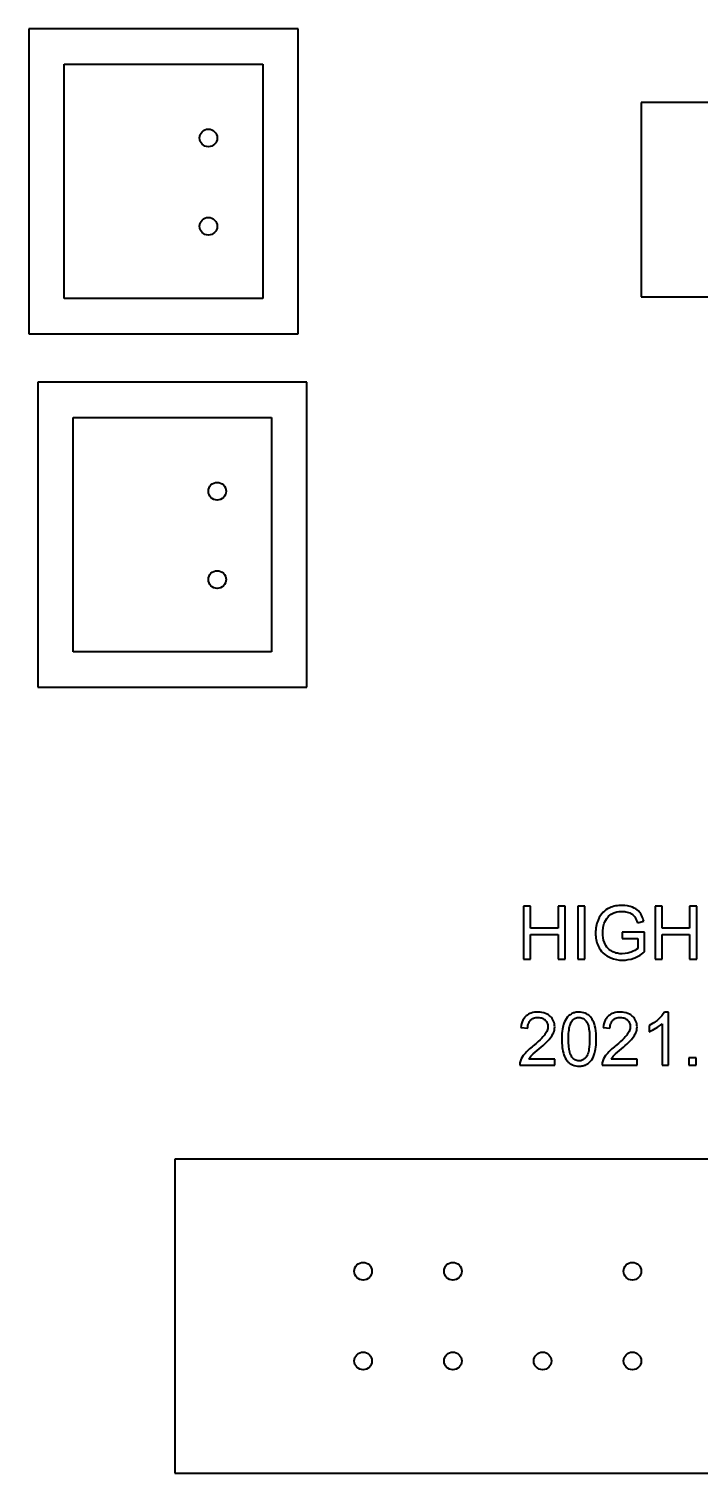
# Model space of a CAD drawing. Header units: millimetres. Extents: x 0 to 5945, y 0 to 4205.
# Drawn here: x 4303.56 to 4322.52, y 3049.83 to 3090.72 of the extents above; entities that cross this region are included whole.
import ezdxf

# ---------------------------------------------------------------- set-up
doc = ezdxf.new("R2010")
doc.units = ezdxf.units.MM
doc.header["$LTSCALE"] = 5
doc.layers.add('가시적인 것(ISO)', color=3, linetype='Continuous', lineweight=40)

msp = doc.modelspace()

# ---------------------------------------------------------------- linework, layer by layer
at = {"layer": '가시적인 것(ISO)'}
for p, q in [((4311.1756, 3090.7178), (4303.5556, 3090.7178)), ((4303.5556, 3090.7178), (4303.5556, 3082.0818)), ((4311.1756, 3082.0818), (4311.1756, 3090.7178)), ((4304.5556, 3083.0818), (4304.5556, 3089.7178)), ((4304.5556, 3089.7178), (4310.1756, 3089.7178)), ((4310.1756, 3089.7178), (4310.1756, 3083.0818)), ((4320.883, 3088.6321), (4320.883, 3083.13)), ((4321.8858, 3088.63), (4320.883, 3088.6321)), ((4336.8858, 3088.63), (4321.8858, 3088.63)), ((4310.1756, 3083.0818), (4304.5556, 3083.0818)), ((4320.883, 3083.13), (4337.8958, 3083.13)), ((4303.5556, 3082.0818), (4311.1756, 3082.0818)), ((4311.4256, 3080.7178), (4303.8056, 3080.7178)), ((4303.8056, 3080.7178), (4303.8056, 3072.0818)), ((4311.4256, 3072.0818), (4311.4256, 3080.7178)), ((4304.8056, 3073.0818), (4304.8056, 3079.7178)), ((4304.8056, 3079.7178), (4310.4256, 3079.7178)), ((4310.4256, 3079.7178), (4310.4256, 3073.0818)), ((4310.4256, 3073.0818), (4304.8056, 3073.0818)), ((4303.8056, 3072.0818), (4311.4256, 3072.0818)), ((4317.7538, 3065.88), (4317.5548, 3065.88)), ((4317.5548, 3065.88), (4317.5548, 3064.38)), ((4317.7538, 3065.2637), (4317.7538, 3065.88)), ((4318.7301, 3065.88), (4318.5312, 3065.88)), ((4318.5312, 3065.88), (4318.5312, 3065.2637)), ((4318.7301, 3064.38), (4318.7301, 3065.88)), ((4319.2938, 3065.88), (4319.0949, 3065.88)), ((4319.0949, 3065.88), (4319.0949, 3064.38)), ((4319.2938, 3064.38), (4319.2938, 3065.88)), ((4321.4798, 3065.88), (4321.2808, 3065.88)), ((4321.2808, 3065.88), (4321.2808, 3064.38)), ((4321.4798, 3065.2637), (4321.4798, 3065.88)), ((4322.4561, 3065.88), (4322.2572, 3065.88)), ((4322.2572, 3065.88), (4322.2572, 3065.2637)), ((4322.4561, 3064.38), (4322.4561, 3065.88)), ((4320.7789, 3065.4112), (4320.9573, 3065.4604)), ((4318.5312, 3065.2637), (4317.7538, 3065.2637)), ((4317.7538, 3064.38), (4317.7538, 3065.0865)), ((4317.7538, 3065.0865), (4318.5312, 3065.0865)), ((4318.5312, 3065.0865), (4318.5312, 3064.38)), ((4320.9801, 3065.1448), (4320.3456, 3065.1448)), ((4320.3456, 3065.1448), (4320.3456, 3064.9676)), ((4320.9801, 3064.5892), (4320.9801, 3065.1448)), ((4322.2572, 3065.2637), (4321.4798, 3065.2637)), ((4321.4798, 3064.38), (4321.4798, 3065.0865)), ((4321.4798, 3065.0865), (4322.2572, 3065.0865)), ((4322.2572, 3065.0865), (4322.2572, 3064.38)), ((4320.3456, 3064.9676), (4320.7858, 3064.9676)), ((4320.7858, 3064.9676), (4320.7858, 3064.6898)), ((4317.5548, 3064.38), (4317.7538, 3064.38)), ((4318.5312, 3064.38), (4318.7301, 3064.38)), ((4319.0949, 3064.38), (4319.2938, 3064.38)), ((4321.2808, 3064.38), (4321.4798, 3064.38)), ((4322.2572, 3064.38), (4322.4561, 3064.38)), ((4321.4763, 3062.553), (4321.4763, 3061.38)), ((4321.6604, 3062.8857), (4321.5415, 3062.8857)), ((4321.6604, 3061.38), (4321.6604, 3062.8857)), ((4317.4828, 3062.4524), (4317.6726, 3062.4329)), ((4319.8128, 3062.4524), (4320.0026, 3062.4329)), ((4321.1082, 3062.5095), (4321.1082, 3062.3312)), ((4317.4485, 3061.38), (4318.4398, 3061.38)), ((4318.4398, 3061.5572), (4317.7046, 3061.5572)), ((4318.4398, 3061.38), (4318.4398, 3061.5572)), ((4319.7785, 3061.38), (4320.7698, 3061.38)), ((4320.7698, 3061.5572), (4320.0346, 3061.5572)), ((4320.7698, 3061.38), (4320.7698, 3061.5572)), ((4321.4763, 3061.38), (4321.6604, 3061.38)), ((4322.4447, 3061.5892), (4322.2355, 3061.5892)), ((4322.2355, 3061.5892), (4322.2355, 3061.38)), ((4322.2355, 3061.38), (4322.4447, 3061.38)), ((4322.4447, 3061.38), (4322.4447, 3061.5892)), ((4333.3356, 3058.725), (4307.6816, 3058.725)), ((4307.6816, 3058.725), (4307.6816, 3049.835)), ((4307.6816, 3049.835), (4333.3356, 3049.835))]:
    msp.add_line(p, q, dxfattribs=at)
for centre in [(4308.6356, 3087.63), (4308.6356, 3085.1298), (4308.8856, 3077.63), (4308.8856, 3075.1298), (4313.0156, 3055.55), (4315.5556, 3055.55), (4320.6356, 3055.55), (4313.0156, 3053.01), (4315.5556, 3053.01), (4318.0956, 3053.01), (4320.6356, 3053.01)]:
    msp.add_circle(centre, 0.2499, dxfattribs=at)
for points, knots in [([(4320.3445, 3065.9063), (4320.2828, 3065.9063), (4320.2213, 3065.901), (4320.1042, 3065.878), (4320.0492, 3065.8611), (4319.91, 3065.7994), (4319.8508, 3065.7531), (4319.7622, 3065.6635), (4319.7095, 3065.595), (4319.616, 3065.371), (4319.5933, 3065.2492), (4319.5933, 3065.1231)], [-0.14721235, -0.14721235, -0.14721235, -0.14721235, -0.12577569, -0.12577569, -0.10570776, -0.10570776, -0.07281635, -0.07281635, -0.03782908, -0.03782908, 0, 0, 0, 0]), ([(4320.9573, 3065.4604), (4320.9428, 3065.5169), (4320.9232, 3065.5733), (4320.8639, 3065.6875), (4320.8303, 3065.7252), (4320.7601, 3065.7935), (4320.7028, 3065.8275), (4320.547, 3065.8907), (4320.4464, 3065.9063), (4320.3445, 3065.9063)], [-0.067842558, -0.067842558, -0.067842558, -0.067842558, -0.059986485, -0.059986485, -0.050508001, -0.050508001, -0.030565171, -0.030565171, 0, 0, 0, 0]), ([(4319.798, 3065.1357), (4319.798, 3065.1883), (4319.8025, 3065.2406), (4319.8217, 3065.3421), (4319.8359, 3065.3906), (4319.8551, 3065.4375)], [-0.030997459, -0.030997459, -0.030997459, -0.030997459, -0.015215266, -0.015215266, 0, 0, 0, 0]), ([(4319.8551, 3065.4375), (4319.8885, 3065.5154), (4319.9343, 3065.5707), (4320.0052, 3065.6416), (4320.055, 3065.6718), (4320.1447, 3065.7092), (4320.219, 3065.7359), (4320.3456, 3065.7359)], [-0.13493773, -0.13493773, -0.13493773, -0.13493773, -0.09396152, -0.09396152, -0.03797361, -0.03797361, 0, 0, 0, 0]), ([(4320.3456, 3065.7359), (4320.3947, 3065.7359), (4320.4434, 3065.7303), (4320.5414, 3065.7038), (4320.5832, 3065.6838), (4320.6617, 3065.6341), (4320.6873, 3065.6026), (4320.7358, 3065.5331), (4320.7603, 3065.4732), (4320.7789, 3065.4112)], [-0.03972874, -0.03972874, -0.03972874, -0.03972874, -0.034245701, -0.034245701, -0.028384178, -0.028384178, -0.019408776, -0.019408776, 0, 0, 0, 0]), ([(4319.5933, 3065.1231), (4319.5933, 3065.0601), (4319.599, 3064.9974), (4319.6233, 3064.8767), (4319.6412, 3064.8197), (4319.7051, 3064.6759), (4319.7525, 3064.6127), (4319.8694, 3064.4958), (4319.9483, 3064.4503), (4320.1306, 3064.3745), (4320.2434, 3064.3548), (4320.3593, 3064.3548)], [-0.097650624, -0.097650624, -0.097650624, -0.097650624, -0.086665002, -0.086665002, -0.076173329, -0.076173329, -0.059229411, -0.059229411, -0.034793682, -0.034793682, 0, 0, 0, 0]), ([(4320.3479, 3064.5343), (4320.3017, 3064.5343), (4320.256, 3064.5391), (4320.1659, 3064.5591), (4320.1226, 3064.574), (4320.046, 3064.6098), (4319.9938, 3064.6379), (4319.8996, 3064.7373), (4319.8668, 3064.7926), (4319.8098, 3064.9417), (4319.798, 3065.0402), (4319.798, 3065.1357)], [-0.12211164, -0.12211164, -0.12211164, -0.12211164, -0.0958701, -0.0958701, -0.06970771, -0.06970771, -0.04783715, -0.04783715, -0.02864602, -0.02864602, 0, 0, 0, 0]), ([(4320.7858, 3064.6898), (4320.7398, 3064.6489), (4320.6738, 3064.6139), (4320.5615, 3064.5685), (4320.4716, 3064.5343), (4320.3479, 3064.5343)], [-0.10828226, -0.10828226, -0.10828226, -0.10828226, -0.03709685, -0.03709685, 0, 0, 0, 0]), ([(4320.3593, 3064.3548), (4320.4692, 3064.3548), (4320.5755, 3064.3748), (4320.7581, 3064.4439), (4320.8615, 3064.4946), (4320.9801, 3064.5892)], [-0.10416444, -0.10416444, -0.10416444, -0.10416444, -0.04552945, -0.04552945, 0, 0, 0, 0]), ([(4317.9699, 3062.8857), (4317.9027, 3062.8857), (4317.8349, 3062.8775), (4317.7204, 3062.8384), (4317.6739, 3062.813), (4317.6037, 3062.7532), (4317.5672, 3062.7148), (4317.5054, 3062.5927), (4317.4893, 3062.5226), (4317.4828, 3062.4524)], [-0.1036663, -0.1036663, -0.1036663, -0.1036663, -0.06889573, -0.06889573, -0.0410421, -0.0410421, -0.02115265, -0.02115265, 0, 0, 0, 0]), ([(4317.6726, 3062.4329), (4317.673, 3062.4797), (4317.6799, 3062.5269), (4317.7147, 3062.6106), (4317.737, 3062.6376), (4317.7795, 3062.6796), (4317.8079, 3062.6983), (4317.8797, 3062.7274), (4317.9224, 3062.7336), (4317.9653, 3062.7336)], [-0.03879416, -0.03879416, -0.03879416, -0.03879416, -0.030765924, -0.030765924, -0.023250398, -0.023250398, -0.012854814, -0.012854814, 0, 0, 0, 0]), ([(4317.9653, 3062.7336), (4317.9879, 3062.7336), (4318.0106, 3062.7318), (4318.0535, 3062.7237), (4318.0736, 3062.7178), (4318.1164, 3062.6993), (4318.147, 3062.6822), (4318.1993, 3062.6281), (4318.2168, 3062.6025), (4318.2419, 3062.5418), (4318.2477, 3062.5084), (4318.2477, 3062.4741)], [-0.05529017, -0.05529017, -0.05529017, -0.05529017, -0.043646159, -0.043646159, -0.032866105, -0.032866105, -0.019707198, -0.019707198, -0.010284672, -0.010284672, 0, 0, 0, 0]), ([(4318.4375, 3062.4695), (4318.4375, 3062.5255), (4318.428, 3062.5801), (4318.3855, 3062.6809), (4318.3551, 3062.7237), (4318.2914, 3062.7862), (4318.2485, 3062.8224), (4318.1143, 3062.8757), (4318.0418, 3062.8857), (4317.9699, 3062.8857)], [-0.10918025, -0.10918025, -0.10918025, -0.10918025, -0.07542463, -0.07542463, -0.04328771, -0.04328771, -0.02158608, -0.02158608, 0, 0, 0, 0]), ([(4319.1269, 3062.8857), (4319.0906, 3062.8857), (4319.0542, 3062.8825), (4318.9861, 3062.8681), (4318.9545, 3062.8576), (4318.8989, 3062.8303), (4318.8513, 3062.8033), (4318.7544, 3062.693), (4318.7202, 3062.6273), (4318.6718, 3062.4903), (4318.6375, 3062.3628), (4318.6375, 3062.1197)], [-0.40341946, -0.40341946, -0.40341946, -0.40341946, -0.30865848, -0.30865848, -0.22151212, -0.22151212, -0.14693187, -0.14693187, -0.07295236, -0.07295236, 0, 0, 0, 0]), ([(4318.8273, 3062.1197), (4318.8273, 3062.2702), (4318.8391, 3062.4123), (4318.8842, 3062.5561), (4318.9001, 3062.5942), (4318.9222, 3062.6262)], [-0.045318989, -0.045318989, -0.045318989, -0.045318989, -0.011663929, -0.011663929, 0, 0, 0, 0]), ([(4318.9222, 3062.6262), (4318.9363, 3062.6462), (4318.9526, 3062.6647), (4318.989, 3062.6951), (4319.0084, 3062.707), (4319.0599, 3062.7283), (4319.0919, 3062.7336), (4319.1246, 3062.7336)], [-0.024065032, -0.024065032, -0.024065032, -0.024065032, -0.016707511, -0.016707511, -0.009820069, -0.009820069, 0, 0, 0, 0]), ([(4319.1246, 3062.7336), (4319.1456, 3062.7336), (4319.1663, 3062.7312), (4319.2066, 3062.7206), (4319.2255, 3062.7128), (4319.2771, 3062.6831), (4319.3054, 3062.6559), (4319.3475, 3062.6014), (4319.3705, 3062.5659), (4319.4175, 3062.3871), (4319.4253, 3062.249), (4319.4253, 3062.1197)], [-0.13777413, -0.13777413, -0.13777413, -0.13777413, -0.11896251, -0.11896251, -0.10048676, -0.10048676, -0.06559791, -0.06559791, -0.03879186, -0.03879186, 0, 0, 0, 0]), ([(4319.6151, 3062.1197), (4319.6151, 3062.2192), (4319.61, 3062.3351), (4319.5743, 3062.5154), (4319.5477, 3062.5866), (4319.4867, 3062.7089), (4319.4517, 3062.7486), (4319.3922, 3062.8067), (4319.35, 3062.8344), (4319.2474, 3062.8764), (4319.1875, 3062.8857), (4319.1269, 3062.8857)], [-0.059545759, -0.059545759, -0.059545759, -0.059545759, -0.050566091, -0.050566091, -0.043066032, -0.043066032, -0.033270124, -0.033270124, -0.018181704, -0.018181704, 0, 0, 0, 0]), ([(4320.2999, 3062.8857), (4320.2328, 3062.8857), (4320.1649, 3062.8775), (4320.0504, 3062.8384), (4320.0039, 3062.813), (4319.9338, 3062.7532), (4319.8972, 3062.7148), (4319.8354, 3062.5927), (4319.8193, 3062.5226), (4319.8128, 3062.4524)], [-0.1036663, -0.1036663, -0.1036663, -0.1036663, -0.06889573, -0.06889573, -0.0410421, -0.0410421, -0.02115265, -0.02115265, 0, 0, 0, 0]), ([(4320.0026, 3062.4329), (4320.003, 3062.4797), (4320.0099, 3062.5269), (4320.0447, 3062.6106), (4320.0671, 3062.6376), (4320.1095, 3062.6796), (4320.1379, 3062.6983), (4320.2098, 3062.7274), (4320.2525, 3062.7336), (4320.2953, 3062.7336)], [-0.03879416, -0.03879416, -0.03879416, -0.03879416, -0.030765924, -0.030765924, -0.023250398, -0.023250398, -0.012854814, -0.012854814, 0, 0, 0, 0]), ([(4320.2953, 3062.7336), (4320.318, 3062.7336), (4320.3407, 3062.7318), (4320.3835, 3062.7237), (4320.4036, 3062.7178), (4320.4464, 3062.6993), (4320.4771, 3062.6822), (4320.5294, 3062.6281), (4320.5468, 3062.6025), (4320.572, 3062.5418), (4320.5777, 3062.5084), (4320.5777, 3062.4741)], [-0.05529017, -0.05529017, -0.05529017, -0.05529017, -0.043646159, -0.043646159, -0.032866105, -0.032866105, -0.019707198, -0.019707198, -0.010284672, -0.010284672, 0, 0, 0, 0]), ([(4320.7675, 3062.4695), (4320.7675, 3062.5255), (4320.7581, 3062.5801), (4320.7156, 3062.6809), (4320.6852, 3062.7237), (4320.6214, 3062.7862), (4320.5785, 3062.8224), (4320.4444, 3062.8757), (4320.3718, 3062.8857), (4320.2999, 3062.8857)], [-0.10918025, -0.10918025, -0.10918025, -0.10918025, -0.07542463, -0.07542463, -0.04328771, -0.04328771, -0.02158608, -0.02158608, 0, 0, 0, 0]), ([(4321.5415, 3062.8857), (4321.5057, 3062.8133), (4321.4455, 3062.7455), (4321.3351, 3062.6466), (4321.2495, 3062.5755), (4321.1082, 3062.5095)], [-0.12043483, -0.12043483, -0.12043483, -0.12043483, -0.04678663, -0.04678663, 0, 0, 0, 0]), ([(4321.1082, 3062.3312), (4321.1739, 3062.3557), (4321.2417, 3062.3912), (4321.3387, 3062.4482), (4321.4141, 3062.494), (4321.4763, 3062.553)], [-0.067974618, -0.067974618, -0.067974618, -0.067974618, -0.025736439, -0.025736439, 0, 0, 0, 0]), ([(4318.2477, 3062.4741), (4318.2477, 3062.4369), (4318.2396, 3062.4007), (4318.2106, 3062.3256), (4318.1876, 3062.2873), (4318.1303, 3062.2093), (4318.0562, 3062.1191), (4317.8327, 3061.9345)], [-0.21834257, -0.21834257, -0.21834257, -0.21834257, -0.15775832, -0.15775832, -0.08698032, -0.08698032, 0, 0, 0, 0]), ([(4317.995, 3061.8453), (4318.1673, 3061.9917), (4318.2403, 3062.0665), (4318.3581, 3062.1985), (4318.3889, 3062.2626), (4318.4258, 3062.3537), (4318.4375, 3062.4105), (4318.4375, 3062.4695)], [-0.03516027, -0.03516027, -0.03516027, -0.03516027, -0.029476799, -0.029476799, -0.017698668, -0.017698668, 0, 0, 0, 0]), ([(4320.5777, 3062.4741), (4320.5777, 3062.4369), (4320.5697, 3062.4007), (4320.5406, 3062.3256), (4320.5177, 3062.2873), (4320.4604, 3062.2093), (4320.3862, 3062.1191), (4320.1627, 3061.9345)], [-0.21834257, -0.21834257, -0.21834257, -0.21834257, -0.15775832, -0.15775832, -0.08698032, -0.08698032, 0, 0, 0, 0]), ([(4320.325, 3061.8453), (4320.4973, 3061.9917), (4320.5703, 3062.0665), (4320.6881, 3062.1985), (4320.719, 3062.2626), (4320.7558, 3062.3537), (4320.7675, 3062.4105), (4320.7675, 3062.4695)], [-0.03516027, -0.03516027, -0.03516027, -0.03516027, -0.029476799, -0.029476799, -0.017698668, -0.017698668, 0, 0, 0, 0]), ([(4317.8327, 3061.9345), (4317.7359, 3061.8553), (4317.6466, 3061.7741), (4317.5364, 3061.6414), (4317.4961, 3061.5778), (4317.4702, 3061.508)], [-0.051779706, -0.051779706, -0.051779706, -0.051779706, -0.022338535, -0.022338535, 0, 0, 0, 0]), ([(4317.7046, 3061.5572), (4317.7267, 3061.5931), (4317.7534, 3061.6265), (4317.8473, 3061.7261), (4317.9224, 3061.7847), (4317.995, 3061.8453)], [-0.041037292, -0.041037292, -0.041037292, -0.041037292, -0.028388732, -0.028388732, 0, 0, 0, 0]), ([(4318.6375, 3062.1197), (4318.6375, 3061.9628), (4318.6529, 3061.8052), (4318.7194, 3061.6153), (4318.7475, 3061.5582), (4318.7862, 3061.5092)], [-0.060399317, -0.060399317, -0.060399317, -0.060399317, -0.018739633, -0.018739633, 0, 0, 0, 0]), ([(4319.1269, 3061.5057), (4319.1061, 3061.5057), (4319.0857, 3061.5082), (4319.0459, 3061.5186), (4319.0272, 3061.5264), (4318.9757, 3061.556), (4318.9473, 3061.5832), (4318.9051, 3061.638), (4318.8821, 3061.6734), (4318.8351, 3061.8522), (4318.8273, 3061.9904), (4318.8273, 3062.1197)], [-0.13691705, -0.13691705, -0.13691705, -0.13691705, -0.11846669, -0.11846669, -0.10030633, -0.10030633, -0.06559339, -0.06559339, -0.03879186, -0.03879186, 0, 0, 0, 0]), ([(4319.1269, 3061.3548), (4319.1629, 3061.3548), (4319.1989, 3061.358), (4319.2667, 3061.3725), (4319.2981, 3061.383), (4319.3534, 3061.4101), (4319.4017, 3061.4374), (4319.499, 3061.5485), (4319.533, 3061.6139), (4319.5817, 3061.7527), (4319.6151, 3061.8806), (4319.6151, 3062.1197)], [-0.39150952, -0.39150952, -0.39150952, -0.39150952, -0.29953638, -0.29953638, -0.21458643, -0.21458643, -0.14232911, -0.14232911, -0.07173324, -0.07173324, 0, 0, 0, 0]), ([(4319.4253, 3062.1197), (4319.4253, 3062.0285), (4319.4213, 3061.9265), (4319.3989, 3061.7785), (4319.3855, 3061.721), (4319.342, 3061.6235), (4319.3151, 3061.5951), (4319.2698, 3061.5523), (4319.2447, 3061.5351), (4319.1878, 3061.5113), (4319.1579, 3061.5057), (4319.1269, 3061.5057)], [-0.05067209, -0.05067209, -0.05067209, -0.05067209, -0.036799343, -0.036799343, -0.027992848, -0.027992848, -0.018497355, -0.018497355, -0.009297563, -0.009297563, 0, 0, 0, 0]), ([(4320.1627, 3061.9345), (4320.066, 3061.8553), (4319.9767, 3061.7741), (4319.8664, 3061.6414), (4319.8262, 3061.5778), (4319.8003, 3061.508)], [-0.051779706, -0.051779706, -0.051779706, -0.051779706, -0.022338535, -0.022338535, 0, 0, 0, 0]), ([(4320.0346, 3061.5572), (4320.0567, 3061.5931), (4320.0835, 3061.6265), (4320.1773, 3061.7261), (4320.2524, 3061.7847), (4320.325, 3061.8453)], [-0.041037292, -0.041037292, -0.041037292, -0.041037292, -0.028388732, -0.028388732, 0, 0, 0, 0]), ([(4317.4702, 3061.508), (4317.4623, 3061.4876), (4317.4565, 3061.4667), (4317.4491, 3061.4236), (4317.4478, 3061.4018), (4317.4485, 3061.38)], [-0.013121764, -0.013121764, -0.013121764, -0.013121764, -0.006563524, -0.006563524, 0, 0, 0, 0]), ([(4318.7862, 3061.5092), (4318.8075, 3061.4824), (4318.8317, 3061.4584), (4318.8854, 3061.4175), (4318.9141, 3061.401), (4319.0027, 3061.3644), (4319.0644, 3061.3548), (4319.1269, 3061.3548)], [-0.038995129, -0.038995129, -0.038995129, -0.038995129, -0.02873645, -0.02873645, -0.018729082, -0.018729082, 0, 0, 0, 0]), ([(4319.8003, 3061.508), (4319.7923, 3061.4876), (4319.7865, 3061.4667), (4319.7792, 3061.4236), (4319.7778, 3061.4018), (4319.7785, 3061.38)], [-0.013121764, -0.013121764, -0.013121764, -0.013121764, -0.006563524, -0.006563524, 0, 0, 0, 0])]:
    msp.add_open_spline(points, degree=3, knots=knots, dxfattribs=at)

doc.saveas('drawing.dxf')
